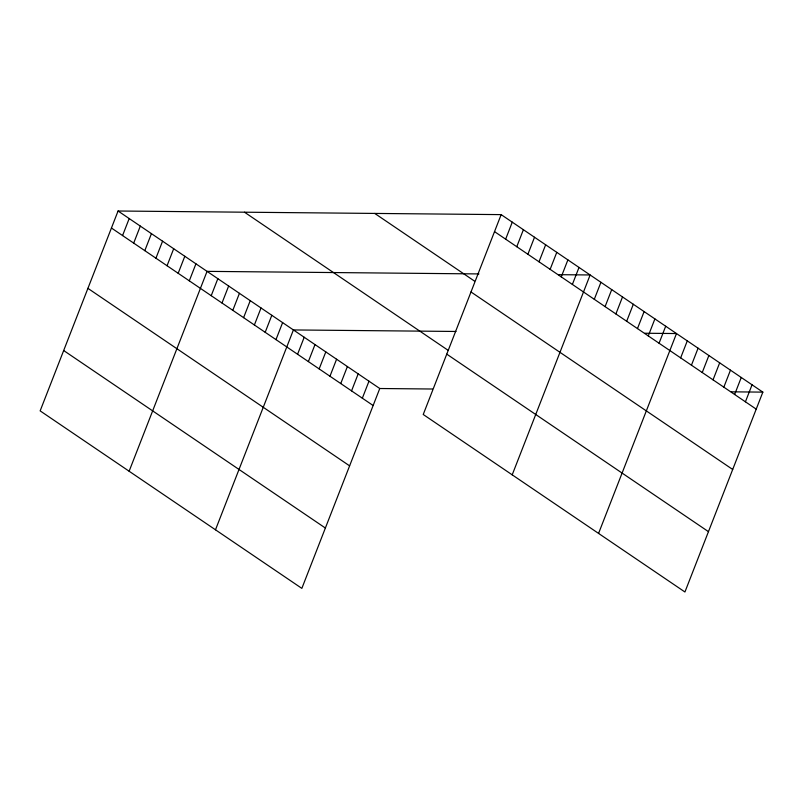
<?xml version="1.0" encoding="UTF-8"?>
<svg xmlns="http://www.w3.org/2000/svg" width="803" height="803" viewBox="0 0 803 803"><rect width="100%" height="100%" fill="white"/><g stroke="black" fill="none" stroke-linecap="round" stroke-linejoin="round"><path stroke-width="1.2" d="M501.152 214.622L423.231 414.489L684.929 591.992L762.85 392.125L501.152 214.622L118.071 211.008L40.15 410.875L301.848 588.378L379.769 388.511L432.446 389.013M122.568 235.56L129.193 218.557M133.689 243.108L140.314 226.095M144.811 250.646L151.436 233.643M155.933 258.195L162.567 241.191M167.054 265.733L173.689 248.729M178.176 273.281L184.81 256.277M189.297 280.829L195.932 263.816M129.122 471.231L207.054 271.364L478.929 273.923M211.219 295.695L217.844 278.681M222.009 303.012L228.644 286.009M232.81 310.329L239.435 293.326M243.6 317.657L250.235 300.653M254.39 324.974L261.025 307.971M265.191 332.301L271.815 315.298M275.981 339.619L282.616 322.615M215.485 529.809L293.406 329.943L456.004 331.468M297.572 354.264L304.207 337.26M308.372 361.591L314.997 344.577M319.162 368.908L325.797 351.905M329.963 376.236L336.587 359.222M340.753 383.553L347.388 366.549M351.553 390.88L358.178 373.867M362.344 398.198L368.978 381.194M505.649 239.174L512.274 222.16M516.771 246.712L523.395 229.708M527.892 254.26L534.517 237.246M539.014 261.798L545.649 244.795M550.135 269.346L556.77 252.343M561.257 276.884L567.892 259.881M572.378 284.433L579.013 267.429M512.204 474.834L590.135 274.967L558.527 274.676M594.3 299.298L600.925 282.295M605.091 306.616L611.725 289.612M615.891 313.943L622.516 296.939M626.681 321.26L633.316 304.257M637.472 328.588L644.106 311.584M648.272 335.905L654.897 318.901M659.062 343.232L665.697 326.229M598.566 533.413L676.487 333.546L644.889 333.245M680.653 357.877L687.288 340.863M691.453 365.194L698.078 348.191M702.244 372.522L708.878 355.508M713.044 379.839L719.669 362.836M723.834 387.166L730.469 370.153M734.635 394.484L741.259 377.48M745.425 401.801L752.06 384.798M731.242 391.824L762.85 392.125M494.528 231.625L756.215 409.128M374.74 213.427L474.513 281.1M471 291.971L732.697 469.474M244.493 212.203L448.285 350.429M446.759 354.143L708.457 531.646M118.071 211.008L379.769 388.511M111.446 228.022L373.134 405.515M87.918 288.357L349.616 465.86M63.678 350.53L325.376 528.033"/></g></svg>
